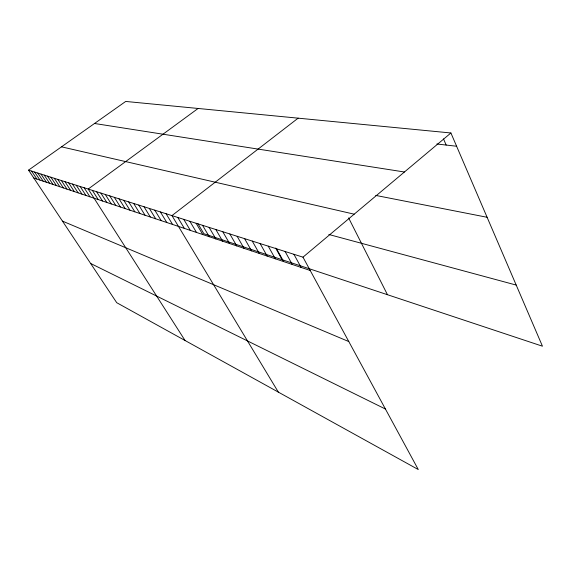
<?xml version="1.0" encoding="UTF-8"?>
<svg xmlns="http://www.w3.org/2000/svg" width="571" height="571" viewBox="0 0 571 571"><rect width="100%" height="100%" fill="white"/><g stroke="black" fill="none" stroke-linecap="round" stroke-linejoin="round"><path stroke-width="0.86" d="M450.912 132.979L125.699 101.445L28.55 170.129L302.98 257.164L450.912 132.979L542.45 346.197L203.868 233.717L197.951 223.704M298.141 118.161L171.957 215.61L278.341 392.127M198.101 108.461L88.198 189.051L185.061 340.509M436.872 144.006L456.607 146.24M94.522 123.486L404.425 171.999M375.689 195.41L487.106 217.28M61.504 146.833L354.184 214.175M328.825 234.481L516.213 285.079M33.803 178.031L310.203 270.476M62.46 221.12L348.795 341.565M90.618 263.459L385.425 409.036M28.55 170.129L116.72 302.694L418.286 469.555L302.98 257.164M31.576 171.093L36.865 179.058M37.793 173.063L43.146 181.157M34.66 172.071L39.977 180.101M44.231 175.104L49.648 183.334M40.984 174.076L46.372 182.235M50.898 177.217L56.386 185.582M47.536 176.154L52.989 184.447M54.324 178.302L59.841 186.738M61.361 180.536L66.95 189.122M57.814 179.408L63.367 187.916M64.98 181.685L70.604 190.343M72.424 184.048L78.12 192.855M68.67 182.856L74.33 191.585M76.257 185.261L81.981 194.147M84.137 187.759L89.94 196.809M80.161 186.496L85.921 195.468M92.338 190.357L98.212 199.572M96.556 191.699L102.473 200.999M105.264 194.461L111.252 203.94M100.867 193.069L106.82 202.455M109.753 195.882L115.785 205.453M114.336 197.338L120.402 206.995M119.018 198.822L125.128 208.579M123.8 200.342L129.945 210.192M128.689 201.891L134.87 211.834M133.678 203.476L139.909 213.518M138.782 205.089L145.048 215.238M143.999 206.745L150.309 217.001M149.338 208.436L155.683 218.8M154.798 210.171L161.186 220.634M160.387 211.941L166.811 222.519M166.104 213.754L172.57 224.446M177.788 217.458L184.34 228.379M183.755 219.35L190.35 230.391M189.865 221.291L196.503 232.447M196.124 223.275L202.798 234.553M202.541 225.309L209.257 236.715M209.114 227.394L215.874 238.928M215.852 229.535L222.647 241.198M222.761 231.726L229.599 243.517M229.849 233.974L236.729 245.901M237.129 236.28L244.045 248.349M244.595 238.649L251.554 250.862M252.261 241.083L259.263 253.438M260.14 243.581L267.178 256.086M268.234 246.144L275.315 258.806M275.636 248.05L282.117 259.712M276.557 248.785L283.673 261.604M285.115 251.497L292.266 264.48M293.915 254.288L301.11 267.435M348.617 217.922L387.459 294.707M443.503 138.896L446.179 145.055"/></g></svg>
